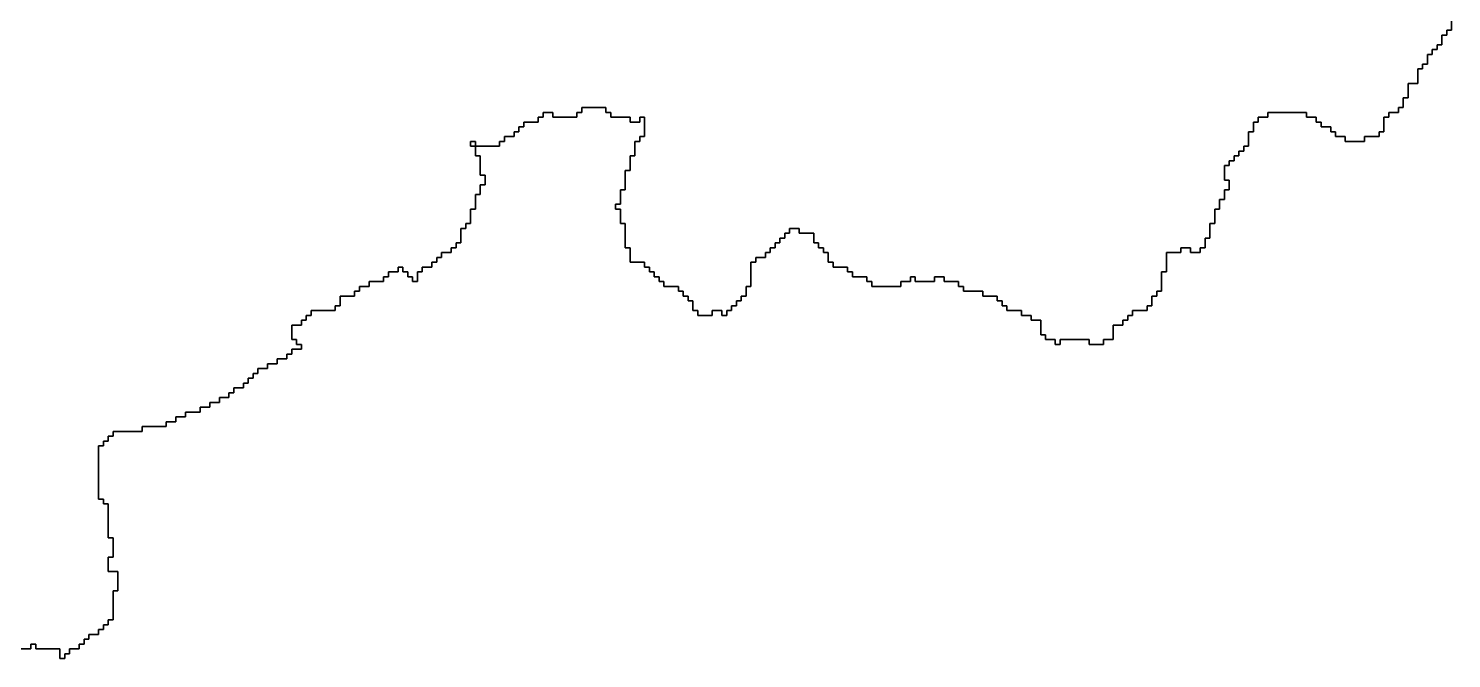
# Model space of a CAD drawing. Header units: inches. Extents: x -98695 to 376223, y 1122520 to 1501782.
# Drawn here: x 75945 to 85029, y 1285669 to 1289690 of the extents above; entities that cross this region are included whole.
import ezdxf

# ---------------------------------------------------------------- set-up
doc = ezdxf.new("R2010")
doc.units = ezdxf.units.IN
doc.header["$MEASUREMENT"] = 0
doc.layers.add('subs1', color=7, linetype='Continuous', true_color=0xc8dcf7)

msp = doc.modelspace()

# ---------------------------------------------------------------- linework, layer by layer
at = {"layer": 'subs1'}
for points in [[(85028.9, 1289740.4, 0), (85028.9, 1289678.7, 0), (84998.1, 1289678.7, 0), (84998.1, 1289647.8, 0), (84967.2, 1289647.8, 0), (84967.2, 1289586.1, 0), (84936.4, 1289586.1, 0), (84936.4, 1289555.3, 0), (84905.5, 1289555.3, 0), (84905.5, 1289524.4, 0), (84874.7, 1289524.4, 0), (84874.7, 1289462.7, 0), (84843.9, 1289462.7, 0), (84843.9, 1289431.9, 0), (84813, 1289431.9, 0), (84813, 1289339.4, 0), (84751.3, 1289339.4, 0), (84751.3, 1289246.8, 0), (84720.5, 1289246.8, 0), (84720.5, 1289185.1, 0), (84689.6, 1289185.1, 0), (84689.6, 1289154.3, 0), (84627.9, 1289154.3, 0), (84627.9, 1289123.4, 0), (84597.1, 1289123.4, 0), (84597.1, 1289030.9, 0), (84566.2, 1289030.9, 0), (84566.2, 1289000, 0), (84473.7, 1289000, 0), (84473.7, 1288969.2, 0), (84350.3, 1288969.2, 0), (84350.3, 1289000, 0), (84288.6, 1289000, 0), (84288.6, 1289030.9, 0), (84257.8, 1289030.9, 0), (84257.8, 1289061.7, 0), (84196.1, 1289061.7, 0), (84196.1, 1289092.6, 0), (84165.2, 1289092.6, 0), (84165.2, 1289123.4, 0), (84103.5, 1289123.4, 0), (84103.5, 1289154.3, 0), (83856.8, 1289154.3, 0), (83856.8, 1289123.4, 0), (83795.1, 1289123.4, 0), (83795.1, 1289092.6, 0), (83764.2, 1289092.6, 0), (83764.2, 1289030.9, 0), (83733.4, 1289030.9, 0), (83733.4, 1288938.3, 0), (83702.5, 1288938.3, 0), (83702.5, 1288907.5, 0), (83671.7, 1288907.5, 0), (83671.7, 1288876.6, 0), (83640.8, 1288876.6, 0), (83640.8, 1288845.8, 0), (83610, 1288845.8, 0), (83610, 1288815, 0), (83579.1, 1288815, 0), (83579.1, 1288722.4, 0), (83610, 1288722.4, 0), (83610, 1288660.7, 0), (83579.1, 1288660.7, 0), (83579.1, 1288599, 0), (83548.3, 1288599, 0), (83548.3, 1288537.3, 0), (83517.4, 1288537.3, 0), (83517.4, 1288444.8, 0), (83486.6, 1288444.8, 0), (83486.6, 1288352.3, 0), (83455.7, 1288352.3, 0), (83455.7, 1288290.6, 0), (83424.9, 1288290.6, 0), (83424.9, 1288259.7, 0), (83363.2, 1288259.7, 0), (83363.2, 1288290.6, 0), (83301.5, 1288290.6, 0), (83301.5, 1288259.7, 0), (83209, 1288259.7, 0), (83209, 1288136.3, 0), (83178.1, 1288136.3, 0), (83178.1, 1288012.9, 0), (83147.3, 1288012.9, 0), (83147.3, 1287982.1, 0), (83116.4, 1287982.1, 0), (83116.4, 1287920.4, 0), (83085.6, 1287920.4, 0), (83085.6, 1287889.6, 0), (82993, 1287889.6, 0), (82993, 1287858.7, 0), (82962.2, 1287858.7, 0), (82962.2, 1287827.9, 0), (82931.4, 1287827.9, 0), (82931.4, 1287797, 0), (82869.7, 1287797, 0), (82869.7, 1287704.5, 0), (82808, 1287704.5, 0), (82808, 1287673.6, 0), (82715.4, 1287673.6, 0), (82715.4, 1287704.5, 0), (82530.3, 1287704.5, 0), (82530.3, 1287673.6, 0), (82499.5, 1287673.6, 0), (82499.5, 1287704.5, 0), (82437.8, 1287704.5, 0), (82437.8, 1287735.3, 0), (82407, 1287735.3, 0), (82407, 1287827.9, 0), (82345.3, 1287827.9, 0), (82345.3, 1287858.7, 0), (82283.6, 1287858.7, 0), (82283.6, 1287889.6, 0), (82191, 1287889.6, 0), (82191, 1287920.4, 0), (82160.2, 1287920.4, 0), (82160.2, 1287951.2, 0), (82129.3, 1287951.2, 0), (82129.3, 1287982.1, 0), (82036.8, 1287982.1, 0), (82036.8, 1288012.9, 0), (81913.4, 1288012.9, 0), (81913.4, 1288043.8, 0), (81882.6, 1288043.8, 0), (81882.6, 1288074.6, 0), (81790, 1288074.6, 0), (81790, 1288105.5, 0), (81728.3, 1288105.5, 0), (81728.3, 1288074.6, 0), (81604.9, 1288074.6, 0), (81604.9, 1288105.5, 0), (81574.1, 1288105.5, 0), (81574.1, 1288074.6, 0), (81512.4, 1288074.6, 0), (81512.4, 1288043.8, 0), (81327.3, 1288043.8, 0), (81327.3, 1288074.6, 0), (81296.5, 1288074.6, 0), (81296.5, 1288105.5, 0), (81203.9, 1288105.5, 0), (81203.9, 1288136.3, 0), (81173.1, 1288136.3, 0), (81173.1, 1288167.2, 0), (81080.5, 1288167.2, 0), (81080.5, 1288198, 0), (81049.7, 1288198, 0), (81049.7, 1288259.7, 0), (81018.8, 1288259.7, 0), (81018.8, 1288290.6, 0), (80988, 1288290.6, 0), (80988, 1288321.4, 0), (80957.2, 1288321.4, 0), (80957.2, 1288383.1, 0), (80864.6, 1288383.1, 0), (80864.6, 1288413.9, 0), (80802.9, 1288413.9, 0), (80802.9, 1288383.1, 0), (80772.1, 1288383.1, 0), (80772.1, 1288352.3, 0), (80741.2, 1288352.3, 0), (80741.2, 1288321.4, 0), (80710.4, 1288321.4, 0), (80710.4, 1288290.6, 0), (80679.5, 1288290.6, 0), (80679.5, 1288259.7, 0), (80648.7, 1288259.7, 0), (80648.7, 1288228.9, 0), (80587, 1288228.9, 0), (80587, 1288198, 0), (80556.1, 1288198, 0), (80556.1, 1288043.8, 0), (80525.3, 1288043.8, 0), (80525.3, 1287982.1, 0), (80494.5, 1287982.1, 0), (80494.5, 1287951.2, 0), (80463.6, 1287951.2, 0), (80463.6, 1287920.4, 0), (80432.8, 1287920.4, 0), (80432.8, 1287889.6, 0), (80401.9, 1287889.6, 0), (80401.9, 1287858.7, 0), (80371.1, 1287858.7, 0), (80371.1, 1287889.6, 0), (80309.4, 1287889.6, 0), (80309.4, 1287858.7, 0), (80216.8, 1287858.7, 0), (80216.8, 1287889.6, 0), (80186, 1287889.6, 0), (80186, 1287951.2, 0), (80155.1, 1287951.2, 0), (80155.1, 1287982.1, 0), (80124.3, 1287982.1, 0), (80124.3, 1288012.9, 0), (80093.4, 1288012.9, 0), (80093.4, 1288043.8, 0), (80000.9, 1288043.8, 0), (80000.9, 1288074.6, 0), (79970.1, 1288074.6, 0), (79970.1, 1288105.5, 0), (79939.2, 1288105.5, 0), (79939.2, 1288136.3, 0), (79908.4, 1288136.3, 0), (79908.4, 1288167.2, 0), (79877.5, 1288167.2, 0), (79877.5, 1288198, 0), (79785, 1288198, 0), (79785, 1288290.6, 0), (79754.1, 1288290.6, 0), (79754.1, 1288444.8, 0), (79723.3, 1288444.8, 0), (79723.3, 1288537.3, 0), (79692.4, 1288537.3, 0), (79692.4, 1288568.2, 0), (79723.3, 1288568.2, 0), (79723.3, 1288660.7, 0), (79754.1, 1288660.7, 0), (79754.1, 1288784.1, 0), (79785, 1288784.1, 0), (79785, 1288876.6, 0), (79815.8, 1288876.6, 0), (79815.8, 1288969.2, 0), (79846.7, 1288969.2, 0), (79846.7, 1289000, 0), (79877.5, 1289000, 0), (79877.5, 1289123.4, 0), (79846.7, 1289123.4, 0), (79846.7, 1289092.6, 0), (79785, 1289092.6, 0), (79785, 1289123.4, 0), (79661.6, 1289123.4, 0), (79661.6, 1289154.3, 0), (79630.7, 1289154.3, 0), (79630.7, 1289185.1, 0), (79476.5, 1289185.1, 0), (79476.5, 1289154.3, 0), (79445.7, 1289154.3, 0), (79445.7, 1289123.4, 0), (79291.4, 1289123.4, 0), (79291.4, 1289154.3, 0), (79229.7, 1289154.3, 0), (79229.7, 1289123.4, 0), (79198.9, 1289123.4, 0), (79198.9, 1289092.6, 0), (79106.3, 1289092.6, 0), (79106.3, 1289061.7, 0), (79075.5, 1289061.7, 0), (79075.5, 1289030.9, 0), (79044.7, 1289030.9, 0), (79044.7, 1289000, 0), (78983, 1289000, 0), (78983, 1288969.2, 0), (78952.1, 1288969.2, 0), (78952.1, 1288938.3, 0), (78797.9, 1288938.3, 0), (78797.9, 1288969.2, 0), (78767, 1288969.2, 0), (78767, 1288938.3, 0), (78797.9, 1288938.3, 0), (78797.9, 1288876.6, 0), (78828.7, 1288876.6, 0), (78828.7, 1288753.3, 0), (78859.6, 1288753.3, 0), (78859.6, 1288691.6, 0), (78828.7, 1288691.6, 0), (78828.7, 1288629.9, 0), (78797.9, 1288629.9, 0), (78797.9, 1288537.3, 0), (78767, 1288537.3, 0), (78767, 1288444.8, 0), (78736.2, 1288444.8, 0), (78736.2, 1288413.9, 0), (78705.3, 1288413.9, 0), (78705.3, 1288321.4, 0), (78674.5, 1288321.4, 0), (78674.5, 1288290.6, 0), (78643.6, 1288290.6, 0), (78643.6, 1288259.7, 0), (78581.9, 1288259.7, 0), (78581.9, 1288228.9, 0), (78551.1, 1288228.9, 0), (78551.1, 1288198, 0), (78520.3, 1288198, 0), (78520.3, 1288167.2, 0), (78458.6, 1288167.2, 0), (78458.6, 1288136.3, 0), (78427.7, 1288136.3, 0), (78427.7, 1288074.6, 0), (78396.9, 1288074.6, 0), (78396.9, 1288105.5, 0), (78366, 1288105.5, 0), (78366, 1288136.3, 0), (78335.2, 1288136.3, 0), (78335.2, 1288167.2, 0), (78304.3, 1288167.2, 0), (78304.3, 1288136.3, 0), (78242.6, 1288136.3, 0), (78242.6, 1288105.5, 0), (78211.8, 1288105.5, 0), (78211.8, 1288074.6, 0), (78119.2, 1288074.6, 0), (78119.2, 1288043.8, 0), (78057.6, 1288043.8, 0), (78057.6, 1288012.9, 0), (78026.7, 1288012.9, 0), (78026.7, 1287982.1, 0), (77934.2, 1287982.1, 0), (77934.2, 1287920.4, 0), (77903.3, 1287920.4, 0), (77903.3, 1287889.6, 0), (77749.1, 1287889.6, 0), (77749.1, 1287858.7, 0), (77718.2, 1287858.7, 0), (77718.2, 1287827.9, 0), (77687.4, 1287827.9, 0), (77687.4, 1287797, 0), (77625.7, 1287797, 0), (77625.7, 1287704.5, 0), (77656.5, 1287704.5, 0), (77656.5, 1287673.6, 0), (77687.4, 1287673.6, 0), (77687.4, 1287642.8, 0), (77625.7, 1287642.8, 0), (77625.7, 1287611.9, 0), (77594.8, 1287611.9, 0), (77594.8, 1287581.1, 0), (77533.2, 1287581.1, 0), (77533.2, 1287550.2, 0), (77471.5, 1287550.2, 0), (77471.5, 1287519.4, 0), (77409.8, 1287519.4, 0), (77409.8, 1287488.5, 0), (77378.9, 1287488.5, 0), (77378.9, 1287457.7, 0), (77348.1, 1287457.7, 0), (77348.1, 1287426.8, 0), (77317.2, 1287426.8, 0), (77317.2, 1287396, 0), (77255.5, 1287396, 0), (77255.5, 1287365.2, 0), (77224.7, 1287365.2, 0), (77224.7, 1287334.3, 0), (77163, 1287334.3, 0), (77163, 1287303.5, 0), (77101.3, 1287303.5, 0), (77101.3, 1287272.6, 0), (77039.6, 1287272.6, 0), (77039.6, 1287241.8, 0), (76947.1, 1287241.8, 0), (76947.1, 1287210.9, 0), (76885.4, 1287210.9, 0), (76885.4, 1287180.1, 0), (76823.7, 1287180.1, 0), (76823.7, 1287149.2, 0), (76669.4, 1287149.2, 0), (76669.4, 1287118.4, 0), (76484.4, 1287118.4, 0), (76484.4, 1287087.5, 0), (76453.5, 1287087.5, 0), (76453.5, 1287056.7, 0), (76422.7, 1287056.7, 0), (76422.7, 1287025.8, 0), (76391.8, 1287025.8, 0), (76391.8, 1286686.5, 0), (76422.7, 1286686.5, 0), (76422.7, 1286655.7, 0), (76453.5, 1286655.7, 0), (76453.5, 1286439.7, 0), (76484.4, 1286439.7, 0), (76484.4, 1286316.4, 0), (76453.5, 1286316.4, 0), (76453.5, 1286223.8, 0), (76515.2, 1286223.8, 0), (76515.2, 1286100.4, 0), (76484.4, 1286100.4, 0), (76484.4, 1285915.4, 0), (76453.5, 1285915.4, 0), (76453.5, 1285884.5, 0), (76422.7, 1285884.5, 0), (76422.7, 1285853.7, 0), (76391.8, 1285853.7, 0), (76391.8, 1285822.8, 0), (76330.1, 1285822.8, 0), (76330.1, 1285792, 0), (76299.3, 1285792, 0), (76299.3, 1285761.1, 0), (76268.4, 1285761.1, 0), (76268.4, 1285730.3, 0), (76206.7, 1285730.3, 0), (76206.7, 1285699.4, 0), (76175.9, 1285699.4, 0), (76175.9, 1285668.6, 0), (76145, 1285668.6, 0), (76145, 1285730.3, 0), (75990.8, 1285730.3, 0), (75990.8, 1285761.1, 0), (75960, 1285761.1, 0), (75960, 1285730.3, 0), (75898.3, 1285730.3, 0)], [(75898.3, 1285730.3, 0), (75960, 1285730.3, 0), (75960, 1285761.1, 0), (75990.8, 1285761.1, 0), (75990.8, 1285730.3, 0), (76145, 1285730.3, 0), (76145, 1285668.6, 0), (76175.9, 1285668.6, 0), (76175.9, 1285699.4, 0), (76206.7, 1285699.4, 0), (76206.7, 1285730.3, 0), (76268.4, 1285730.3, 0), (76268.4, 1285761.1, 0), (76299.3, 1285761.1, 0), (76299.3, 1285792, 0), (76330.1, 1285792, 0), (76330.1, 1285822.8, 0), (76391.8, 1285822.8, 0), (76391.8, 1285853.7, 0), (76422.7, 1285853.7, 0), (76422.7, 1285884.5, 0), (76453.5, 1285884.5, 0), (76453.5, 1285915.4, 0), (76484.4, 1285915.4, 0), (76484.4, 1286100.4, 0), (76515.2, 1286100.4, 0), (76515.2, 1286223.8, 0), (76453.5, 1286223.8, 0), (76453.5, 1286316.4, 0), (76484.4, 1286316.4, 0), (76484.4, 1286439.7, 0), (76453.5, 1286439.7, 0), (76453.5, 1286655.7, 0), (76422.7, 1286655.7, 0), (76422.7, 1286686.5, 0), (76391.8, 1286686.5, 0), (76391.8, 1287025.8, 0), (76422.7, 1287025.8, 0), (76422.7, 1287056.7, 0), (76453.5, 1287056.7, 0), (76453.5, 1287087.5, 0), (76484.4, 1287087.5, 0), (76484.4, 1287118.4, 0), (76669.4, 1287118.4, 0), (76669.4, 1287149.2, 0), (76823.7, 1287149.2, 0), (76823.7, 1287180.1, 0), (76885.4, 1287180.1, 0), (76885.4, 1287210.9, 0), (76947.1, 1287210.9, 0), (76947.1, 1287241.8, 0), (77039.6, 1287241.8, 0), (77039.6, 1287272.6, 0), (77101.3, 1287272.6, 0), (77101.3, 1287303.5, 0), (77163, 1287303.5, 0), (77163, 1287334.3, 0), (77224.7, 1287334.3, 0), (77224.7, 1287365.2, 0), (77255.5, 1287365.2, 0), (77255.5, 1287396, 0), (77317.2, 1287396, 0), (77317.2, 1287426.8, 0), (77348.1, 1287426.8, 0), (77348.1, 1287457.7, 0), (77378.9, 1287457.7, 0), (77378.9, 1287488.5, 0), (77409.8, 1287488.5, 0), (77409.8, 1287519.4, 0), (77471.5, 1287519.4, 0), (77471.5, 1287550.2, 0), (77533.2, 1287550.2, 0), (77533.2, 1287581.1, 0), (77594.8, 1287581.1, 0), (77594.8, 1287611.9, 0), (77625.7, 1287611.9, 0), (77625.7, 1287642.8, 0), (77687.4, 1287642.8, 0), (77687.4, 1287673.6, 0), (77656.5, 1287673.6, 0), (77656.5, 1287704.5, 0), (77625.7, 1287704.5, 0), (77625.7, 1287797, 0), (77687.4, 1287797, 0), (77687.4, 1287827.9, 0), (77718.2, 1287827.9, 0), (77718.2, 1287858.7, 0), (77749.1, 1287858.7, 0), (77749.1, 1287889.6, 0), (77903.3, 1287889.6, 0), (77903.3, 1287920.4, 0), (77934.2, 1287920.4, 0), (77934.2, 1287982.1, 0), (78026.7, 1287982.1, 0), (78026.7, 1288012.9, 0), (78057.6, 1288012.9, 0), (78057.6, 1288043.8, 0), (78119.2, 1288043.8, 0), (78119.2, 1288074.6, 0), (78211.8, 1288074.6, 0), (78211.8, 1288105.5, 0), (78242.6, 1288105.5, 0), (78242.6, 1288136.3, 0), (78304.3, 1288136.3, 0), (78304.3, 1288167.2, 0), (78335.2, 1288167.2, 0), (78335.2, 1288136.3, 0), (78366, 1288136.3, 0), (78366, 1288105.5, 0), (78396.9, 1288105.5, 0), (78396.9, 1288074.6, 0), (78427.7, 1288074.6, 0), (78427.7, 1288136.3, 0), (78458.6, 1288136.3, 0), (78458.6, 1288167.2, 0), (78520.3, 1288167.2, 0), (78520.3, 1288198, 0), (78551.1, 1288198, 0), (78551.1, 1288228.9, 0), (78581.9, 1288228.9, 0), (78581.9, 1288259.7, 0), (78643.6, 1288259.7, 0), (78643.6, 1288290.6, 0), (78674.5, 1288290.6, 0), (78674.5, 1288321.4, 0), (78705.3, 1288321.4, 0), (78705.3, 1288413.9, 0), (78736.2, 1288413.9, 0), (78736.2, 1288444.8, 0), (78767, 1288444.8, 0), (78767, 1288537.3, 0), (78797.9, 1288537.3, 0), (78797.9, 1288629.9, 0), (78828.7, 1288629.9, 0), (78828.7, 1288691.6, 0), (78859.6, 1288691.6, 0), (78859.6, 1288753.3, 0), (78828.7, 1288753.3, 0), (78828.7, 1288876.6, 0), (78797.9, 1288876.6, 0), (78797.9, 1288938.3, 0), (78952.1, 1288938.3, 0), (78952.1, 1288969.2, 0), (78983, 1288969.2, 0), (78983, 1289000, 0), (79044.7, 1289000, 0), (79044.7, 1289030.9, 0), (79075.5, 1289030.9, 0), (79075.5, 1289061.7, 0), (79106.3, 1289061.7, 0), (79106.3, 1289092.6, 0), (79198.9, 1289092.6, 0), (79198.9, 1289123.4, 0), (79229.7, 1289123.4, 0), (79229.7, 1289154.3, 0), (79291.4, 1289154.3, 0), (79291.4, 1289123.4, 0), (79445.7, 1289123.4, 0), (79445.7, 1289154.3, 0), (79476.5, 1289154.3, 0), (79476.5, 1289185.1, 0), (79630.7, 1289185.1, 0), (79630.7, 1289154.3, 0), (79661.6, 1289154.3, 0), (79661.6, 1289123.4, 0), (79785, 1289123.4, 0), (79785, 1289092.6, 0), (79846.7, 1289092.6, 0), (79846.7, 1289123.4, 0), (79877.5, 1289123.4, 0), (79877.5, 1289000, 0), (79846.7, 1289000, 0), (79846.7, 1288969.2, 0), (79815.8, 1288969.2, 0), (79815.8, 1288876.6, 0), (79785, 1288876.6, 0), (79785, 1288784.1, 0), (79754.1, 1288784.1, 0), (79754.1, 1288660.7, 0), (79723.3, 1288660.7, 0), (79723.3, 1288568.2, 0), (79692.4, 1288568.2, 0), (79692.4, 1288537.3, 0), (79723.3, 1288537.3, 0), (79723.3, 1288444.8, 0), (79754.1, 1288444.8, 0), (79754.1, 1288290.6, 0), (79785, 1288290.6, 0), (79785, 1288198, 0), (79877.5, 1288198, 0), (79877.5, 1288167.2, 0), (79908.4, 1288167.2, 0), (79908.4, 1288136.3, 0), (79939.2, 1288136.3, 0), (79939.2, 1288105.5, 0), (79970.1, 1288105.5, 0), (79970.1, 1288074.6, 0), (80000.9, 1288074.6, 0), (80000.9, 1288043.8, 0), (80093.4, 1288043.8, 0), (80093.4, 1288012.9, 0), (80124.3, 1288012.9, 0), (80124.3, 1287982.1, 0), (80155.1, 1287982.1, 0), (80155.1, 1287951.2, 0), (80186, 1287951.2, 0), (80186, 1287889.6, 0), (80216.8, 1287889.6, 0), (80216.8, 1287858.7, 0), (80309.4, 1287858.7, 0), (80309.4, 1287889.6, 0), (80371.1, 1287889.6, 0), (80371.1, 1287858.7, 0), (80401.9, 1287858.7, 0), (80401.9, 1287889.6, 0), (80432.8, 1287889.6, 0), (80432.8, 1287920.4, 0), (80463.6, 1287920.4, 0), (80463.6, 1287951.2, 0), (80494.5, 1287951.2, 0), (80494.5, 1287982.1, 0), (80525.3, 1287982.1, 0), (80525.3, 1288043.8, 0), (80556.1, 1288043.8, 0), (80556.1, 1288198, 0), (80587, 1288198, 0), (80587, 1288228.9, 0), (80648.7, 1288228.9, 0), (80648.7, 1288259.7, 0), (80679.5, 1288259.7, 0), (80679.5, 1288290.6, 0), (80710.4, 1288290.6, 0), (80710.4, 1288321.4, 0), (80741.2, 1288321.4, 0), (80741.2, 1288352.3, 0), (80772.1, 1288352.3, 0), (80772.1, 1288383.1, 0), (80802.9, 1288383.1, 0), (80802.9, 1288413.9, 0), (80864.6, 1288413.9, 0), (80864.6, 1288383.1, 0), (80957.2, 1288383.1, 0), (80957.2, 1288321.4, 0), (80988, 1288321.4, 0), (80988, 1288290.6, 0), (81018.8, 1288290.6, 0), (81018.8, 1288259.7, 0), (81049.7, 1288259.7, 0), (81049.7, 1288198, 0), (81080.5, 1288198, 0), (81080.5, 1288167.2, 0), (81173.1, 1288167.2, 0), (81173.1, 1288136.3, 0), (81203.9, 1288136.3, 0), (81203.9, 1288105.5, 0), (81296.5, 1288105.5, 0), (81296.5, 1288074.6, 0), (81327.3, 1288074.6, 0), (81327.3, 1288043.8, 0), (81512.4, 1288043.8, 0), (81512.4, 1288074.6, 0), (81574.1, 1288074.6, 0), (81574.1, 1288105.5, 0), (81604.9, 1288105.5, 0), (81604.9, 1288074.6, 0), (81728.3, 1288074.6, 0), (81728.3, 1288105.5, 0), (81790, 1288105.5, 0), (81790, 1288074.6, 0), (81882.6, 1288074.6, 0), (81882.6, 1288043.8, 0), (81913.4, 1288043.8, 0), (81913.4, 1288012.9, 0), (82036.8, 1288012.9, 0), (82036.8, 1287982.1, 0), (82129.3, 1287982.1, 0), (82129.3, 1287951.2, 0), (82160.2, 1287951.2, 0), (82160.2, 1287920.4, 0), (82191, 1287920.4, 0), (82191, 1287889.6, 0), (82283.6, 1287889.6, 0), (82283.6, 1287858.7, 0), (82345.3, 1287858.7, 0), (82345.3, 1287827.9, 0), (82407, 1287827.9, 0), (82407, 1287735.3, 0), (82437.8, 1287735.3, 0), (82437.8, 1287704.5, 0), (82499.5, 1287704.5, 0), (82499.5, 1287673.6, 0), (82530.3, 1287673.6, 0), (82530.3, 1287704.5, 0), (82715.4, 1287704.5, 0), (82715.4, 1287673.6, 0), (82808, 1287673.6, 0), (82808, 1287704.5, 0), (82869.7, 1287704.5, 0), (82869.7, 1287797, 0), (82931.4, 1287797, 0), (82931.4, 1287827.9, 0), (82962.2, 1287827.9, 0), (82962.2, 1287858.7, 0), (82993, 1287858.7, 0), (82993, 1287889.6, 0), (83085.6, 1287889.6, 0), (83085.6, 1287920.4, 0), (83116.4, 1287920.4, 0), (83116.4, 1287982.1, 0), (83147.3, 1287982.1, 0), (83147.3, 1288012.9, 0), (83178.1, 1288012.9, 0), (83178.1, 1288136.3, 0), (83209, 1288136.3, 0), (83209, 1288259.7, 0), (83301.5, 1288259.7, 0), (83301.5, 1288290.6, 0), (83363.2, 1288290.6, 0), (83363.2, 1288259.7, 0), (83424.9, 1288259.7, 0), (83424.9, 1288290.6, 0), (83455.7, 1288290.6, 0), (83455.7, 1288352.3, 0), (83486.6, 1288352.3, 0), (83486.6, 1288444.8, 0), (83517.4, 1288444.8, 0), (83517.4, 1288537.3, 0), (83548.3, 1288537.3, 0), (83548.3, 1288599, 0), (83579.1, 1288599, 0), (83579.1, 1288660.7, 0), (83610, 1288660.7, 0), (83610, 1288722.4, 0), (83579.1, 1288722.4, 0), (83579.1, 1288815, 0), (83610, 1288815, 0), (83610, 1288845.8, 0), (83640.8, 1288845.8, 0), (83640.8, 1288876.6, 0), (83671.7, 1288876.6, 0), (83671.7, 1288907.5, 0), (83702.5, 1288907.5, 0), (83702.5, 1288938.3, 0), (83733.4, 1288938.3, 0), (83733.4, 1289030.9, 0), (83764.2, 1289030.9, 0), (83764.2, 1289092.6, 0), (83795.1, 1289092.6, 0), (83795.1, 1289123.4, 0), (83856.8, 1289123.4, 0), (83856.8, 1289154.3, 0), (84103.5, 1289154.3, 0), (84103.5, 1289123.4, 0), (84165.2, 1289123.4, 0), (84165.2, 1289092.6, 0), (84196.1, 1289092.6, 0), (84196.1, 1289061.7, 0), (84257.8, 1289061.7, 0), (84257.8, 1289030.9, 0), (84288.6, 1289030.9, 0), (84288.6, 1289000, 0), (84350.3, 1289000, 0), (84350.3, 1288969.2, 0), (84473.7, 1288969.2, 0), (84473.7, 1289000, 0), (84566.2, 1289000, 0), (84566.2, 1289030.9, 0), (84597.1, 1289030.9, 0), (84597.1, 1289123.4, 0), (84627.9, 1289123.4, 0), (84627.9, 1289154.3, 0), (84689.6, 1289154.3, 0), (84689.6, 1289185.1, 0), (84720.5, 1289185.1, 0), (84720.5, 1289246.8, 0), (84751.3, 1289246.8, 0), (84751.3, 1289339.4, 0), (84813, 1289339.4, 0), (84813, 1289431.9, 0), (84843.9, 1289431.9, 0), (84843.9, 1289462.7, 0), (84874.7, 1289462.7, 0), (84874.7, 1289524.4, 0), (84905.5, 1289524.4, 0), (84905.5, 1289555.3, 0), (84936.4, 1289555.3, 0), (84936.4, 1289586.1, 0), (84967.2, 1289586.1, 0), (84967.2, 1289647.8, 0), (84998.1, 1289647.8, 0), (84998.1, 1289678.7, 0), (85028.9, 1289678.7, 0), (85028.9, 1289740.4, 0)]]:
    msp.add_polyline3d(points, dxfattribs=at)
msp.add_polyline3d([(78797.9, 1288938.3, 0), (78767, 1288938.3, 0), (78767, 1288969.2, 0), (78797.9, 1288969.2, 0)], close=True, dxfattribs=at)

doc.saveas('drawing.dxf')
